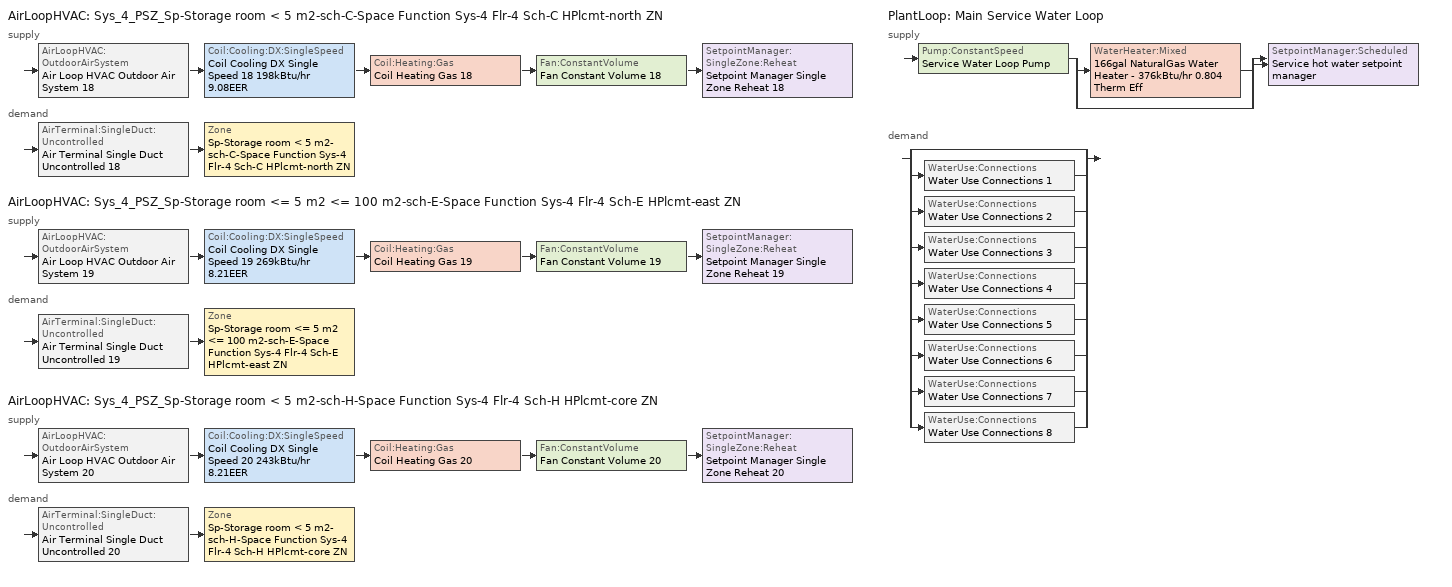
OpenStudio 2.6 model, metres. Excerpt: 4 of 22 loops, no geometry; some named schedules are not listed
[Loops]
AirLoopHVAC 'Sys_4_PSZ_Sp-Storage room < 5 m2-sch-C-Space Function Sys-4 Flr-4 Sch-C HPlcmt-north ZN'
 supply: AirLoopHVAC:OutdoorAirSystem 'Air Loop HVAC Outdoor Air System 18' > Coil:Cooling:DX:SingleSpeed 'Coil Cooling DX Single Speed 18 198kBtu/hr 9.08EER' > Coil:Heating:Gas 'Coil Heating Gas 18' > Fan:ConstantVolume 'Fan Constant Volume 18' > SetpointManager:SingleZone:Reheat 'Setpoint Manager Single Zone Reheat 18'
 demand: AirTerminal:SingleDuct:Uncontrolled 'Air Terminal Single Duct Uncontrolled 18' > Zone 'Sp-Storage room < 5 m2-sch-C-Space Function Sys-4 Flr-4 Sch-C HPlcmt-north ZN'
AirLoopHVAC 'Sys_4_PSZ_Sp-Storage room <= 5 m2 <= 100 m2-sch-E-Space Function Sys-4 Flr-4 Sch-E HPlcmt-east ZN'
 supply: AirLoopHVAC:OutdoorAirSystem 'Air Loop HVAC Outdoor Air System 19' > Coil:Cooling:DX:SingleSpeed 'Coil Cooling DX Single Speed 19 269kBtu/hr 8.21EER' > Coil:Heating:Gas 'Coil Heating Gas 19' > Fan:ConstantVolume 'Fan Constant Volume 19' > SetpointManager:SingleZone:Reheat 'Setpoint Manager Single Zone Reheat 19'
 demand: AirTerminal:SingleDuct:Uncontrolled 'Air Terminal Single Duct Uncontrolled 19' > Zone 'Sp-Storage room <= 5 m2 <= 100 m2-sch-E-Space Function Sys-4 Flr-4 Sch-E HPlcmt-east ZN'
AirLoopHVAC 'Sys_4_PSZ_Sp-Storage room < 5 m2-sch-H-Space Function Sys-4 Flr-4 Sch-H HPlcmt-core ZN'
 supply: AirLoopHVAC:OutdoorAirSystem 'Air Loop HVAC Outdoor Air System 20' > Coil:Cooling:DX:SingleSpeed 'Coil Cooling DX Single Speed 20 243kBtu/hr 8.21EER' > Coil:Heating:Gas 'Coil Heating Gas 20' > Fan:ConstantVolume 'Fan Constant Volume 20' > SetpointManager:SingleZone:Reheat 'Setpoint Manager Single Zone Reheat 20'
 demand: AirTerminal:SingleDuct:Uncontrolled 'Air Terminal Single Duct Uncontrolled 20' > Zone 'Sp-Storage room < 5 m2-sch-H-Space Function Sys-4 Flr-4 Sch-H HPlcmt-core ZN'
PlantLoop 'Main Service Water Loop'
 supply: Pump:ConstantSpeed 'Service Water Loop Pump' > split
  | WaterHeater:Mixed '166gal NaturalGas Water Heater - 376kBtu/hr 0.804 Therm Eff'
  | bypass
  join > SetpointManager:Scheduled 'Service hot water setpoint manager'
 demand: split
  | bypass
  | WaterUse:Connections 'Water Use Connections 1'
  | WaterUse:Connections 'Water Use Connections 2'
  | WaterUse:Connections 'Water Use Connections 3'
  | WaterUse:Connections 'Water Use Connections 4'
  | WaterUse:Connections 'Water Use Connections 5'
  | WaterUse:Connections 'Water Use Connections 6'
  | WaterUse:Connections 'Water Use Connections 7'
  | WaterUse:Connections 'Water Use Connections 8'
[Sizing:Zone] Zone Cooling Design Supply Air Temperature Input Method=SupplyAirTemperature; Zone Cooling Design Supply Air Temperature {C}=13; Zone Cooling Design Supply Air Temperature Difference {deltaC}=11.11; Zone Heating Design Supply Air Temperature Input Method=SupplyAirTemperature; Zone Heating Design Supply Air Temperature {C}=43; Zone Heating Design Supply Air Temperature Difference {deltaC}=11.11; Zone Cooling Design Supply Air Humidity Ratio {kg-H2O/kg-air}=0.0085; Zone Heating Design Supply Air Humidity Ratio {kg-H2O/kg-air}=0.008; Zone Heating Sizing Factor=1.3; Zone Cooling Sizing Factor=1.1; Cooling Design Air Flow Method=DesignDay; Heating Design Air Flow Method=DesignDay; Account for Dedicated Outdoor Air System=No; Dedicated Outdoor Air System Control Strategy=NeutralSupplyAir; Dedicated Outdoor Air Low Setpoint Temperature for Design {C}=autosize; Dedicated Outdoor Air High Setpoint Temperature for Design {C}=autosize
Sp-Storage room < 5 m2-sch-C-Space Function Sys-4 Flr-4 Sch-C HPlcmt-north ZN; Sp-Storage room <= 5 m2 <= 100 m2-sch-E-Space Function Sys-4 Flr-4 Sch-E HPlcmt-east ZN; Sp-Storage room < 5 m2-sch-H-Space Function Sys-4 Flr-4 Sch-H HPlcmt-core ZN
[Zone equipment]
Sp-Storage room < 5 m2-sch-C-Space Function Sys-4 Flr-4 Sch-C HPlcmt-north ZN: Air Terminal Single Duct Uncontrolled 18, Zone HVAC Baseboard Convective Water 18
Sp-Storage room <= 5 m2 <= 100 m2-sch-E-Space Function Sys-4 Flr-4 Sch-E HPlcmt-east ZN: Air Terminal Single Duct Uncontrolled 19, Zone HVAC Baseboard Convective Water 19
Sp-Storage room < 5 m2-sch-H-Space Function Sys-4 Flr-4 Sch-H HPlcmt-core ZN: Air Terminal Single Duct Uncontrolled 20, Zone HVAC Baseboard Convective Water 20
[PlantLoop]
Main Service Water Loop: Glycol Concentration=0; Maximum Loop Temperature {C}=60; Minimum Loop Temperature {C}=10; Plant Loop Volume {m3}=Autocalculate; Load Distribution Scheme=Optimal
[Sizing:Plant]
Main Service Water Loop: Loop Type=Heating; Design Loop Exit Temperature {C}=60; Loop Design Temperature Difference {deltaC}=5; Sizing Option=NonCoincident; Zone Timesteps in Averaging Window=1; Coincident Sizing Factor Mode=None
[AirLoopHVAC] Design Supply Air Flow Rate {m3/s}=AutoSize
Name | Availability Schedule
Sys_4_PSZ_Sp-Storage room < 5 m2-sch-C-Space Function Sys-4 Flr-4 Sch-C HPlcmt-north ZN | Sys_4_PSZ_Sp-Storage room < 5 m2-sch-C-Space Function Sys-4 Flr-4 Sch-C HPlcmt-north ZN Occ Sch
Sys_4_PSZ_Sp-Storage room <= 5 m2 <= 100 m2-sch-E-Space Function Sys-4 Flr-4 Sch-E HPlcmt-east ZN | Sys_4_PSZ_Sp-Storage room <= 5 m2 <= 100 m2-sch-E-Space Function Sys-4 Flr-4 Sch-E HPlcmt-east ZN Occ Sch
Sys_4_PSZ_Sp-Storage room < 5 m2-sch-H-Space Function Sys-4 Flr-4 Sch-H HPlcmt-core ZN | Sys_4_PSZ_Sp-Storage room < 5 m2-sch-H-Space Function Sys-4 Flr-4 Sch-H HPlcmt-core ZN Occ Sch
[Sizing:System] Type of Load to Size On=Sensible; Design Outdoor Air Flow Rate {m3/s}=Autosize; Minimum System Air Flow Ratio=1; Preheat Design Temperature {C}=7; Preheat Design Humidity Ratio {kg-H2O/kg-Air}=0.008; Precool Design Temperature {C}=13; Precool Design Humidity Ratio {kg-H2O/kg-Air}=0.008; Central Cooling Design Supply Air Temperature {C}=13; Central Heating Design Supply Air Temperature {C}=43; Sizing Option=NonCoincident; 100% Outdoor Air in Cooling=No; 100% Outdoor Air in Heating=No; Central Cooling Design Supply Air Humidity Ratio {kg-H2O/kg-Air}=0.0085; Central Heating Design Supply Air Humidity Ratio {kg-H2O/kg-Air}=0.008; Cooling Design Air Flow Method=DesignDay; Cooling Design Air Flow Rate {m3/s}=0; Heating Design Air Flow Method=DesignDay; Heating Design Air Flow Rate {m3/s}=0; System Outdoor Air Method=ZoneSum; Zone Maximum Outdoor Air Fraction=1; Cooling Supply Air Flow Rate Per Floor Area {m3/s-m2}=0.00996765; Cooling Fraction of Autosized Cooling Supply Air Flow Rate=1; Cooling Supply Air Flow Rate Per Unit Cooling Capacity {m3/s-W}=3.94755e-05; Heating Supply Air Flow Rate Per Floor Area {m3/s-m2}=0.00996765; Heating Fraction of Autosized Heating Supply Air Flow Rate=1; Heating Fraction of Autosized Cooling Supply Air Flow Rate=1; Heating Supply Air Flow Rate Per Unit Heating Capacity {m3/s-W}=3.15882e-05; Cooling Design Capacity Method=CoolingDesignCapacity; Cooling Design Capacity {W}=autosize; Cooling Design Capacity Per Floor Area {W/m2}=234.7; Fraction of Autosized Cooling Design Capacity=1; Heating Design Capacity Method=HeatingDesignCapacity; Heating Design Capacity {W}=autosize; Heating Design Capacity Per Floor Area {W/m2}=157; Fraction of Autosized Heating Design Capacity=1; Central Cooling Capacity Control Method=OnOff
Sys_4_PSZ_Sp-Storage room < 5 m2-sch-C-Space Function Sys-4 Flr-4 Sch-C HPlcmt-north ZN; Sys_4_PSZ_Sp-Storage room <= 5 m2 <= 100 m2-sch-E-Space Function Sys-4 Flr-4 Sch-E HPlcmt-east ZN; Sys_4_PSZ_Sp-Storage room < 5 m2-sch-H-Space Function Sys-4 Flr-4 Sch-H HPlcmt-core ZN
[Fan:ConstantVolume] Availability Schedule=Always On Discrete; Fan Efficiency=0.39975; Pressure Rise {Pa}=640; Maximum Flow Rate {m3/s}=AutoSize; Motor Efficiency=0.615
Fan Constant Volume 18; Fan Constant Volume 19; Fan Constant Volume 20
[Coil:Heating:Gas] Availability Schedule=Always On Discrete; Gas Burner Efficiency=0.81; Nominal Capacity {W}=AutoSize; Parasitic Electric Load {W}=0; Part Load Fraction Correlation Curve=FURNACE-EFFPLR-NECB2011; Parasitic Gas Load {W}=0
Coil Heating Gas 18; Coil Heating Gas 19; Coil Heating Gas 20
[Coil:Cooling:DX:SingleSpeed] Availability Schedule=Always On Discrete; Rated Total Cooling Capacity {W}=autosize; Rated Sensible Heat Ratio=autosize; Rated Air Flow Rate {m3/s}=autosize; Rated Evaporator Fan Power Per Volume Flow Rate {W/(m3/s)}=773.3; Total Cooling Capacity Function of Temperature Curve=DXCOOL-NECB2011-REF-CAPFT; Total Cooling Capacity Function of Flow Fraction Curve=DXCOOL-NECB2011-REF-CAPFFLOW; Energy Input Ratio Function of Temperature Curve=DXCOOL-NECB2011-REF-COOLEIRFT; Energy Input Ratio Function of Flow Fraction Curve=DXCOOL-NECB2011-REF-COOLEIRFFLOW; Part Load Fraction Correlation Curve=DXCOOL-NECB2011-REF-COOLPLFFPLR; Condenser Type=AirCooled; Evaporative Condenser Effectiveness=0; Evaporative Condenser Air Flow Rate {m3/s}=Autosize; Evaporative Condenser Pump Rated Power Consumption {W}=Autosize; Crankcase Heater Capacity {W}=0; Maximum Outdoor Dry-Bulb Temperature for Crankcase Heater Operation {C}=0; Basin Heater Capacity {W/K}=0; Basin Heater Setpoint Temperature {C}=10
Name | Rated COP {W/W}
Coil Cooling DX Single Speed 18 198kBtu/hr 9.08EER | 3.21019
Coil Cooling DX Single Speed 19 269kBtu/hr 8.21EER | 2.94839
Coil Cooling DX Single Speed 20 243kBtu/hr 8.21EER | 2.93168
[Controller:OutdoorAir] Minimum Outdoor Air Flow Rate {m3/s}=autosize; Maximum Outdoor Air Flow Rate {m3/s}=Autosize; Economizer Control Type=DifferentialEnthalpy; Economizer Control Action Type=ModulateFlow; Lockout Type=NoLockout; Minimum Limit Type=FixedMinimum; High Humidity Control=No; Heat Recovery Bypass Control Type=BypassWhenOAFlowGreaterThanMinimum
Name | Minimum Outdoor Air Schedule | Controller Mechanical Ventilation
Controller Outdoor Air 18 | Sys_4_PSZ_Sp-Storage room < 5 m2-sch-C-Space Function Sys-4 Flr-4 Sch-C HPlcmt-north ZN Occ Sch | Controller Mechanical Ventilation 18
Controller Outdoor Air 19 | Sys_4_PSZ_Sp-Storage room <= 5 m2 <= 100 m2-sch-E-Space Function Sys-4 Flr-4 Sch-E HPlcmt-east ZN Occ Sch | Controller Mechanical Ventilation 19
Controller Outdoor Air 20 | Sys_4_PSZ_Sp-Storage room < 5 m2-sch-H-Space Function Sys-4 Flr-4 Sch-H HPlcmt-core ZN Occ Sch | Controller Mechanical Ventilation 20
[Controller:MechanicalVentilation] Availability Schedule=Always On Discrete; System Outdoor Air Method=ZoneSum
Controller Mechanical Ventilation 18; Controller Mechanical Ventilation 19; Controller Mechanical Ventilation 20
[AirLoopHVAC:OutdoorAirSystem]
Name | Controller
Air Loop HVAC Outdoor Air System 18 | Controller Outdoor Air 18
Air Loop HVAC Outdoor Air System 19 | Controller Outdoor Air 19
Air Loop HVAC Outdoor Air System 20 | Controller Outdoor Air 20
[SetpointManager:SingleZone:Reheat] Minimum Supply Air Temperature {C}=13; Maximum Supply Air Temperature {C}=43
Name | Control Zone
Setpoint Manager Single Zone Reheat 18 | Sp-Storage room < 5 m2-sch-C-Space Function Sys-4 Flr-4 Sch-C HPlcmt-north ZN
Setpoint Manager Single Zone Reheat 19 | Sp-Storage room <= 5 m2 <= 100 m2-sch-E-Space Function Sys-4 Flr-4 Sch-E HPlcmt-east ZN
Setpoint Manager Single Zone Reheat 20 | Sp-Storage room < 5 m2-sch-H-Space Function Sys-4 Flr-4 Sch-H HPlcmt-core ZN
[AirTerminal:SingleDuct:Uncontrolled] Availability Schedule=Always On Discrete; Maximum Air Flow Rate {m3/s}=AutoSize
Air Terminal Single Duct Uncontrolled 18; Air Terminal Single Duct Uncontrolled 19; Air Terminal Single Duct Uncontrolled 20
[SetpointManager:Scheduled]
Service hot water setpoint manager: Control Variable=Temperature; Schedule=Service Water Loop Temp - 140F
[Pump:ConstantSpeed]
Service Water Loop Pump: Rated Flow Rate {m3/s}=autosize; Rated Pump Head {Pa}=155205; Rated Power Consumption {W}=autosize; Motor Efficiency=0.7; Fraction of Motor Inefficiencies to Fluid Stream=0; Pump Control Type=Intermittent; Design Power Sizing Method=PowerPerFlowPerPressure; Design Electric Power per Unit Flow Rate {W/(m3/s)}=348701.1; Design Shaft Power per Unit Flow Rate per Unit Head {W-s/m3-Pa}=1.28205
[WaterHeater:Mixed]
166gal NaturalGas Water Heater - 376kBtu/hr 0.804 Therm Eff: Tank Volume {m3}=0.629182; Setpoint Temperature Schedule=Service Water Loop Temp - 140F; Deadband Temperature Difference {deltaC}=2; Maximum Temperature Limit {C}=82.2222; Heater Control Type=Cycle; Heater Maximum Capacity {W}=110318; Heater Fuel Type=NaturalGas; Heater Thermal Efficiency=0.804014; Part Load Factor Curve=SWH-EFFFPLR-NECB2011; Off Cycle Parasitic Fuel Consumption Rate {W}=20; Off Cycle Parasitic Fuel Type=NaturalGas; Off Cycle Parasitic Heat Fraction to Tank=0.8; On Cycle Parasitic Fuel Type=NaturalGas; On Cycle Parasitic Heat Fraction to Tank=0; Ambient Temperature Indicator=Schedule; Ambient Temperature Schedule=Water Heater Ambient Temp Schedule - 70F; Off Cycle Loss Coefficient to Ambient Temperature {W/K}=11.3867; On Cycle Loss Coefficient to Ambient Temperature {W/K}=11.3867; Use Side Effectiveness=1; Source Side Effectiveness=1; Use Side Design Flow Rate {m3/s}=autosize; Source Side Design Flow Rate {m3/s}=autosize; Indirect Water Heating Recovery Time {hr}=1.5; Source Side Flow Control Mode=IndirectHeatPrimarySetpoint
[WaterUse:Connections]
Name | Water Use Equipment Name 1
Water Use Connections 1 | Storage room <= 5 m2 <= 100 m2-sch-a-space function Service Water Use 0.47gal/min
Water Use Connections 2 | Storage room <= 5 m2 <= 100 m2-sch-b-space function Service Water Use 0.47gal/min
Water Use Connections 3 | Storage room <= 5 m2 <= 100 m2-sch-c-space function Service Water Use 0.47gal/min
Water Use Connections 4 | Storage room <= 5 m2 <= 100 m2-sch-d-space function Service Water Use 0.63gal/min
Water Use Connections 5 | Storage room <= 5 m2 <= 100 m2-sch-e-space function Service Water Use 0.47gal/min
Water Use Connections 6 | Storage room <= 5 m2 <= 100 m2-sch-f-space function Service Water Use 0.47gal/min
Water Use Connections 7 | Storage room <= 5 m2 <= 100 m2-sch-g-space function Service Water Use 0.47gal/min
Water Use Connections 8 | Storage room <= 5 m2 <= 100 m2-sch-h-space function Service Water Use 0.47gal/min
[WaterUse:Equipment:Definition]
Name | Peak Flow Rate {m3/s} | Target Temperature Schedule | Sensible Fraction Schedule | Latent Fraction Schedule
Storage room <= 5 m2 <= 100 m2-sch-a-space function Service Water Use Def 0.47gal/min | 2.98757e-05 | Schedule Ruleset 5 | Schedule Ruleset 3 | Schedule Ruleset 4
Storage room <= 5 m2 <= 100 m2-sch-b-space function Service Water Use Def 0.47gal/min | 2.98757e-05 | Schedule Ruleset 8 | Schedule Ruleset 6 | Schedule Ruleset 7
Storage room <= 5 m2 <= 100 m2-sch-c-space function Service Water Use Def 0.47gal/min | 2.98757e-05 | Schedule Ruleset 11 | Schedule Ruleset 9 | Schedule Ruleset 10
Storage room <= 5 m2 <= 100 m2-sch-d-space function Service Water Use Def 0.63gal/min | 3.98343e-05 | Schedule Ruleset 14 | Schedule Ruleset 12 | Schedule Ruleset 13
Storage room <= 5 m2 <= 100 m2-sch-e-space function Service Water Use Def 0.47gal/min | 2.98757e-05 | Schedule Ruleset 17 | Schedule Ruleset 15 | Schedule Ruleset 16
Storage room <= 5 m2 <= 100 m2-sch-f-space function Service Water Use Def 0.47gal/min | 2.98757e-05 | Schedule Ruleset 20 | Schedule Ruleset 18 | Schedule Ruleset 19
Storage room <= 5 m2 <= 100 m2-sch-g-space function Service Water Use Def 0.47gal/min | 2.98757e-05 | Schedule Ruleset 23 | Schedule Ruleset 21 | Schedule Ruleset 22
Storage room <= 5 m2 <= 100 m2-sch-h-space function Service Water Use Def 0.47gal/min | 2.98757e-05 | Schedule Ruleset 26 | Schedule Ruleset 24 | Schedule Ruleset 25
[WaterUse:Equipment]
Name | Water Use Equipment Definition | Space | Flow Rate Fraction Schedule
Storage room <= 5 m2 <= 100 m2-sch-a-space function Service Water Use 0.47gal/min | Storage room <= 5 m2 <= 100 m2-sch-a-space function Service Water Use Def 0.47gal/min | Storage room <= 5 m2 <= 100 m2-sch-A-Space Function | NECB-A-Service Water Heating
Storage room <= 5 m2 <= 100 m2-sch-b-space function Service Water Use 0.47gal/min | Storage room <= 5 m2 <= 100 m2-sch-b-space function Service Water Use Def 0.47gal/min | Storage room <= 5 m2 <= 100 m2-sch-B-Space Function | NECB-B-Service Water Heating
Storage room <= 5 m2 <= 100 m2-sch-c-space function Service Water Use 0.47gal/min | Storage room <= 5 m2 <= 100 m2-sch-c-space function Service Water Use Def 0.47gal/min | Storage room <= 5 m2 <= 100 m2-sch-C-Space Function | NECB-C-Service Water Heating
Storage room <= 5 m2 <= 100 m2-sch-d-space function Service Water Use 0.63gal/min | Storage room <= 5 m2 <= 100 m2-sch-d-space function Service Water Use Def 0.63gal/min | Storage room <= 5 m2 <= 100 m2-sch-D-Space Function | NECB-D-Service Water Heating
Storage room <= 5 m2 <= 100 m2-sch-e-space function Service Water Use 0.47gal/min | Storage room <= 5 m2 <= 100 m2-sch-e-space function Service Water Use Def 0.47gal/min | Storage room <= 5 m2 <= 100 m2-sch-E-Space Function | NECB-E-Service Water Heating
Storage room <= 5 m2 <= 100 m2-sch-f-space function Service Water Use 0.47gal/min | Storage room <= 5 m2 <= 100 m2-sch-f-space function Service Water Use Def 0.47gal/min | Storage room <= 5 m2 <= 100 m2-sch-F-Space Function | NECB-F-Service Water Heating
Storage room <= 5 m2 <= 100 m2-sch-g-space function Service Water Use 0.47gal/min | Storage room <= 5 m2 <= 100 m2-sch-g-space function Service Water Use Def 0.47gal/min | Storage room <= 5 m2 <= 100 m2-sch-G-Space Function | NECB-G-Service Water Heating
Storage room <= 5 m2 <= 100 m2-sch-h-space function Service Water Use 0.47gal/min | Storage room <= 5 m2 <= 100 m2-sch-h-space function Service Water Use Def 0.47gal/min | Storage room <= 5 m2 <= 100 m2-sch-H-Space Function | NECB-H-Service Water Heating
[Schedule:Ruleset]
Service Water Loop Temp - 140F: Default Day Schedule=Service Water Loop Temp - 140F Default
Water Heater Ambient Temp Schedule - 70F: Default Day Schedule=Water Heater Ambient Temp Schedule - 70F Default
Schedule Ruleset 3: Default Day Schedule=Schedule Day 5
Schedule Ruleset 4: Default Day Schedule=Schedule Day 6
Schedule Ruleset 5: Default Day Schedule=Schedule Day 7
NECB-A-Service Water Heating: Default Day Schedule=NECB-A-Service Water Heating Default
Schedule Ruleset 6: Default Day Schedule=Schedule Day 8
Schedule Ruleset 7: Default Day Schedule=Schedule Day 9
Schedule Ruleset 8: Default Day Schedule=Schedule Day 10
NECB-B-Service Water Heating: Default Day Schedule=NECB-B-Service Water Heating Default
Schedule Ruleset 9: Default Day Schedule=Schedule Day 11
Schedule Ruleset 10: Default Day Schedule=Schedule Day 12
Schedule Ruleset 11: Default Day Schedule=Schedule Day 13
NECB-C-Service Water Heating: Default Day Schedule=NECB-C-Service Water Heating Default
Schedule Ruleset 12: Default Day Schedule=Schedule Day 14
Schedule Ruleset 13: Default Day Schedule=Schedule Day 15
Schedule Ruleset 14: Default Day Schedule=Schedule Day 16
NECB-D-Service Water Heating: Default Day Schedule=NECB-D-Service Water Heating Default
Schedule Ruleset 15: Default Day Schedule=Schedule Day 17
Schedule Ruleset 16: Default Day Schedule=Schedule Day 18
Schedule Ruleset 17: Default Day Schedule=Schedule Day 19
NECB-E-Service Water Heating: Default Day Schedule=NECB-E-Service Water Heating Default
Schedule Ruleset 18: Default Day Schedule=Schedule Day 20
Schedule Ruleset 19: Default Day Schedule=Schedule Day 21
Schedule Ruleset 20: Default Day Schedule=Schedule Day 22
NECB-F-Service Water Heating: Default Day Schedule=NECB-F-Service Water Heating Default
Schedule Ruleset 21: Default Day Schedule=Schedule Day 23
Schedule Ruleset 22: Default Day Schedule=Schedule Day 24
Schedule Ruleset 23: Default Day Schedule=Schedule Day 25
NECB-G-Service Water Heating: Default Day Schedule=NECB-G-Service Water Heating Default
Schedule Ruleset 24: Default Day Schedule=Schedule Day 26
Schedule Ruleset 25: Default Day Schedule=Schedule Day 27
Schedule Ruleset 26: Default Day Schedule=Schedule Day 28
NECB-H-Service Water Heating: Default Day Schedule=NECB-H-Service Water Heating Default
Sys_4_PSZ_Sp-Storage room < 5 m2-sch-C-Space Function Sys-4 Flr-4 Sch-C HPlcmt-north ZN Occ Sch: Default Day Schedule=Sys_4_PSZ_Sp-Storage room < 5 m2-sch-C-Space Function Sys-4 Flr-4 Sch-C HPlcmt-north ZN Occ Sch Default; Summer Design Day Schedule=Sys_4_PSZ_Sp-Storage room < 5 m2-sch-C-Space Function Sys-4 Flr-4 Sch-C HPlcmt-north ZN Occ Sch Summer Design Day; Winter Design Day Schedule=Sys_4_PSZ_Sp-Storage room < 5 m2-sch-C-Space Function Sys-4 Flr-4 Sch-C HPlcmt-north ZN Occ Sch Winter Design Day
Sys_4_PSZ_Sp-Storage room < 5 m2-sch-H-Space Function Sys-4 Flr-4 Sch-H HPlcmt-core ZN Occ Sch: Default Day Schedule=Sys_4_PSZ_Sp-Storage room < 5 m2-sch-H-Space Function Sys-4 Flr-4 Sch-H HPlcmt-core ZN Occ Sch Default; Summer Design Day Schedule=Sys_4_PSZ_Sp-Storage room < 5 m2-sch-H-Space Function Sys-4 Flr-4 Sch-H HPlcmt-core ZN Occ Sch Summer Design Day; Winter Design Day Schedule=Sys_4_PSZ_Sp-Storage room < 5 m2-sch-H-Space Function Sys-4 Flr-4 Sch-H HPlcmt-core ZN Occ Sch Winter Design Day
Sys_4_PSZ_Sp-Storage room <= 5 m2 <= 100 m2-sch-E-Space Function Sys-4 Flr-4 Sch-E HPlcmt-east ZN Occ Sch: Default Day Schedule=Sys_4_PSZ_Sp-Storage room <= 5 m2 <= 100 m2-sch-E-Space Function Sys-4 Flr-4 Sch-E HPlcmt-east ZN Occ Sch Default; Summer Design Day Schedule=Sys_4_PSZ_Sp-Storage room <= 5 m2 <= 100 m2-sch-E-Space Function Sys-4 Flr-4 Sch-E HPlcmt-east ZN Occ Sch Summer Design Day; Winter Design Day Schedule=Sys_4_PSZ_Sp-Storage room <= 5 m2 <= 100 m2-sch-E-Space Function Sys-4 Flr-4 Sch-E HPlcmt-east ZN Occ Sch Winter Design Day
[Schedule:Day]
Service Water Loop Temp - 140F Default; Schedule Day 7; Schedule Day 10; Schedule Day 13; Schedule Day 16; Schedule Day 19; Schedule Day 22; Schedule Day 25; Schedule Day 28: 24, 0, 60
Water Heater Ambient Temp Schedule - 70F Default: 24, 0, 21.1111
Schedule Day 5; Schedule Day 8; Schedule Day 11; Schedule Day 14; Schedule Day 17; Schedule Day 20; Schedule Day 23; Schedule Day 26: 24, 0, 0.2
Schedule Day 6; NECB-A-Service Water Heating Sat Day; NECB-A-Service Water Heating Sun|Hol Day; Schedule Day 9; Schedule Day 12; Schedule Day 15; NECB-D-Service Water Heating Sat Day; NECB-D-Service Water Heating Sun|Hol Day; Schedule Day 18; NECB-E-Service Water Heating Sun|Hol Day; Schedule Day 21; Schedule Day 24; Schedule Day 27: 24, 0, 0.05
NECB-A-Service Water Heating Default; NECB-A-Service Water Heating Default|Wkdy Day: 7, 0, 0.05, 8, 0, 0.1, 10, 0, 0.5, 16, 0, 0.9, 17, 0, 0.7, 18, 0, 0.5, 19, 0, 0.3, 22, 0, 0.2, 24, 0, 0.05
NECB-B-Service Water Heating Default; NECB-B-Service Water Heating Default|Wkdy Day: 1, 0, 0.6, 2, 0, 0.5, 9, 0, 0.05, 11, 0, 0.7, 12, 0, 0.4, 13, 0, 0.5, 15, 0, 0.6, 16, 0, 0.4, 18, 0, 0.3, 19, 0, 0.4, 20, 0, 0.5, 22, 0, 0.8, 24, 0, 0.9
NECB-B-Service Water Heating Sat Day: 1, 0, 0.7, 2, 0, 0.6, 9, 0, 0.05, 11, 0, 0.7, 12, 0, 0.4, 13, 0, 0.5, 15, 0, 0.6, 16, 0, 0.4, 18, 0, 0.3, 19, 0, 0.4, 20, 0, 0.5, 22, 0, 0.8, 24, 0, 0.9
NECB-B-Service Water Heating Sun|Hol Day: 1, 0, 0.5, 2, 0, 0.6, 9, 0, 0.05, 11, 0, 0.7, 12, 0, 0.4, 13, 0, 0.5, 15, 0, 0.6, 16, 0, 0.4, 18, 0, 0.3, 19, 0, 0.4, 20, 0, 0.5, 22, 0, 0.8, 24, 0, 0.5
NECB-C-Service Water Heating Default; NECB-C-Service Water Heating Default|Wkdy Day: 8, 0, 0.05, 9, 0, 0.1, 10, 0, 0.2, 11, 0, 0.3, 12, 0, 0.4, 16, 0, 0.8, 17, 0, 0.6, 18, 0, 0.4, 19, 0, 0.3, 21, 0, 0.2, 24, 0, 0.05
NECB-C-Service Water Heating Sat Day: 8, 0, 0.05, 9, 0, 0.1, 10, 0, 0.2, 11, 0, 0.3, 12, 0, 0.5, 16, 0, 0.9, 17, 0, 0.7, 18, 0, 0.5, 19, 0, 0.3, 21, 0, 0.2, 24, 0, 0.05
NECB-C-Service Water Heating Sun|Hol Day: 8, 0, 0.05, 9, 0, 0.1, 10, 0, 0.2, 11, 0, 0.3, 12, 0, 0.5, 17, 0, 0.9, 18, 0, 0.5, 19, 0, 0.3, 24, 0, 0.05
NECB-D-Service Water Heating Default; NECB-D-Service Water Heating Default|Wkdy Day: 8, 0, 0.05, 10, 0, 0.5, 16, 0, 0.9, 17, 0, 0.7, 18, 0, 0.3, 21, 0, 0.5, 22, 0, 0.3, 24, 0, 0.05
NECB-E-Service Water Heating Default; NECB-E-Service Water Heating Default|Wkdy Day: 8, 0, 0.05, 9, 0, 0.1, 10, 0, 0.4, 12, 0, 0.5, 13, 0, 0.7, 14, 0, 0.9, 15, 0, 0.8, 16, 0, 0.7, 17, 0, 0.8, 18, 0, 0.3, 24, 0, 0.05
NECB-E-Service Water Heating Sat Day: 10, 0, 0.05, 12, 0, 0.2, 13, 0, 0.4, 16, 0, 0.2, 24, 0, 0.05
NECB-F-Service Water Heating Default; NECB-F-Service Water Heating Default|Wkdy Day; NECB-F-Service Water Heating Sat Day; NECB-F-Service Water Heating Sun|Hol Day: 1, 0, 0.35, 2, 0, 0.21, 3, 0, 0.14, 5, 0, 0.07, 6, 0, 0.14, 7, 0, 0.28, 8, 0, 0.42, 9, 0, 0.63, 10, 0, 0.49, 12, 0, 0.35, 13, 0, 0.28, 14, 0, 0.35, 15, 0, 0.28, 19, 0, 0.21, 20, 0, 0.35, 24, 0, 0.49
NECB-G-Service Water Heating Default; NECB-G-Service Water Heating Default|Wkdy Day: 1, 0, 0.1, 6, 0, 0.05, 7, 0, 0.2, 8, 0, 0.8, 9, 0, 0.7, 10, 0, 0.5, 11, 0, 0.4, 14, 0, 0.2, 15, 0, 0.3, 17, 0, 0.5, 19, 0, 0.7, 21, 0, 0.4, 23, 0, 0.2, 24, 0, 0.1
NECB-G-Service Water Heating Sat Day: 1, 0, 0.1, 7, 0, 0.05, 8, 0, 0.2, 11, 0, 0.5, 15, 0, 0.3, 16, 0, 0.7, 17, 0, 0.9, 19, 0, 0.7, 20, 0, 0.6, 21, 0, 0.5, 22, 0, 0.4, 23, 0, 0.3, 24, 0, 0.2
NECB-G-Service Water Heating Sun|Hol Day: 1, 0, 0.1, 8, 0, 0.05, 9, 0, 0.2, 11, 0, 0.3, 13, 0, 0.2, 14, 0, 0.3, 15, 0, 0.4, 16, 0, 0.5, 17, 0, 0.6, 18, 0, 0.7, 19, 0, 0.4, 20, 0, 0.3, 24, 0, 0.2
NECB-H-Service Water Heating Default; NECB-H-Service Water Heating Default|Wkdy Day; NECB-H-Service Water Heating Sat Day; NECB-H-Service Water Heating Sun|Hol Day: 24, 0, 0.9
Sys_4_PSZ_Sp-Storage room < 5 m2-sch-C-Space Function Sys-4 Flr-4 Sch-C HPlcmt-north ZN Occ Sch Default; Sys_4_PSZ_Sp-Storage room < 5 m2-sch-C-Space Function Sys-4 Flr-4 Sch-C HPlcmt-north ZN Occ Sch Winter Design Day; Sys_4_PSZ_Sp-Storage room < 5 m2-sch-C-Space Function Sys-4 Flr-4 Sch-C HPlcmt-north ZN Occ Sch Summer Design Day; Sys_4_PSZ_Sp-Storage room < 5 m2-sch-H-Space Function Sys-4 Flr-4 Sch-H HPlcmt-core ZN Occ Sch Default; Sys_4_PSZ_Sp-Storage room < 5 m2-sch-H-Space Function Sys-4 Flr-4 Sch-H HPlcmt-core ZN Occ Sch Winter Design Day; Sys_4_PSZ_Sp-Storage room < 5 m2-sch-H-Space Function Sys-4 Flr-4 Sch-H HPlcmt-core ZN Occ Sch Summer Design Day; Sys_4_PSZ_Sp-Storage room < 5 m2-sch-H-Space Function Sys-4 Flr-4 Sch-H HPlcmt-core ZN Occ Sch Monday; Sys_4_PSZ_Sp-Storage room < 5 m2-sch-H-Space Function Sys-4 Flr-4 Sch-H HPlcmt-core ZN Occ Sch Tuesday; Sys_4_PSZ_Sp-Storage room < 5 m2-sch-H-Space Function Sys-4 Flr-4 Sch-H HPlcmt-core ZN Occ Sch Wednesday; Sys_4_PSZ_Sp-Storage room < 5 m2-sch-H-Space Function Sys-4 Flr-4 Sch-H HPlcmt-core ZN Occ Sch Thursday; Sys_4_PSZ_Sp-Storage room < 5 m2-sch-H-Space Function Sys-4 Flr-4 Sch-H HPlcmt-core ZN Occ Sch Friday; Sys_4_PSZ_Sp-Storage room < 5 m2-sch-H-Space Function Sys-4 Flr-4 Sch-H HPlcmt-core ZN Occ Sch Saturday; Sys_4_PSZ_Sp-Storage room < 5 m2-sch-H-Space Function Sys-4 Flr-4 Sch-H HPlcmt-core ZN Occ Sch Sunday; Sys_4_PSZ_Sp-Storage room <= 5 m2 <= 100 m2-sch-E-Space Function Sys-4 Flr-4 Sch-E HPlcmt-east ZN Occ Sch Default; Sys_4_PSZ_Sp-Storage room <= 5 m2 <= 100 m2-sch-E-Space Function Sys-4 Flr-4 Sch-E HPlcmt-east ZN Occ Sch Winter Design Day; Sys_4_PSZ_Sp-Storage room <= 5 m2 <= 100 m2-sch-E-Space Function Sys-4 Flr-4 Sch-E HPlcmt-east ZN Occ Sch Summer Design Day: 24, 0, 1
Sys_4_PSZ_Sp-Storage room < 5 m2-sch-C-Space Function Sys-4 Flr-4 Sch-C HPlcmt-north ZN Occ Sch Monday; Sys_4_PSZ_Sp-Storage room < 5 m2-sch-C-Space Function Sys-4 Flr-4 Sch-C HPlcmt-north ZN Occ Sch Tuesday; Sys_4_PSZ_Sp-Storage room < 5 m2-sch-C-Space Function Sys-4 Flr-4 Sch-C HPlcmt-north ZN Occ Sch Wednesday; Sys_4_PSZ_Sp-Storage room < 5 m2-sch-C-Space Function Sys-4 Flr-4 Sch-C HPlcmt-north ZN Occ Sch Thursday; Sys_4_PSZ_Sp-Storage room < 5 m2-sch-C-Space Function Sys-4 Flr-4 Sch-C HPlcmt-north ZN Occ Sch Friday; Sys_4_PSZ_Sp-Storage room < 5 m2-sch-C-Space Function Sys-4 Flr-4 Sch-C HPlcmt-north ZN Occ Sch Saturday: 9, 0, 0, 21, 0, 1, 24, 0, 0
Sys_4_PSZ_Sp-Storage room < 5 m2-sch-C-Space Function Sys-4 Flr-4 Sch-C HPlcmt-north ZN Occ Sch Sunday: 9, 0, 0, 19, 0, 1, 24, 0, 0
Sys_4_PSZ_Sp-Storage room <= 5 m2 <= 100 m2-sch-E-Space Function Sys-4 Flr-4 Sch-E HPlcmt-east ZN Occ Sch Monday; Sys_4_PSZ_Sp-Storage room <= 5 m2 <= 100 m2-sch-E-Space Function Sys-4 Flr-4 Sch-E HPlcmt-east ZN Occ Sch Tuesday; Sys_4_PSZ_Sp-Storage room <= 5 m2 <= 100 m2-sch-E-Space Function Sys-4 Flr-4 Sch-E HPlcmt-east ZN Occ Sch Wednesday; Sys_4_PSZ_Sp-Storage room <= 5 m2 <= 100 m2-sch-E-Space Function Sys-4 Flr-4 Sch-E HPlcmt-east ZN Occ Sch Thursday; Sys_4_PSZ_Sp-Storage room <= 5 m2 <= 100 m2-sch-E-Space Function Sys-4 Flr-4 Sch-E HPlcmt-east ZN Occ Sch Friday: 8, 0, 0, 19, 0, 1, 24, 0, 0
Sys_4_PSZ_Sp-Storage room <= 5 m2 <= 100 m2-sch-E-Space Function Sys-4 Flr-4 Sch-E HPlcmt-east ZN Occ Sch Saturday: 9, 0, 0, 13, 0, 1, 24, 0, 0
Sys_4_PSZ_Sp-Storage room <= 5 m2 <= 100 m2-sch-E-Space Function Sys-4 Flr-4 Sch-E HPlcmt-east ZN Occ Sch Sunday: 24, 0, 0
[Schedule:Rule] Date Specification Type=DateRange; Start Month=1; Start Day=1; End Month=12
Name | Schedule Ruleset | Rule Order | Day Schedule | Apply Monday | Apply Tuesday | Apply Wednesday | Apply Thursday | Apply Friday | End Day | Apply Saturday | Apply Sunday
Schedule Rule 194 | NECB-A-Service Water Heating | 2 | NECB-A-Service Water Heating Default|Wkdy Day | Yes | Yes | Yes | Yes | Yes | 31
Schedule Rule 195 | NECB-A-Service Water Heating | 1 | NECB-A-Service Water Heating Sat Day |  |  |  |  |  | 31 | Yes
Schedule Rule 196 | NECB-A-Service Water Heating | 0 | NECB-A-Service Water Heating Sun|Hol Day |  |  |  |  |  | 31 |  | Yes
Schedule Rule 197 | NECB-B-Service Water Heating | 2 | NECB-B-Service Water Heating Default|Wkdy Day | Yes | Yes | Yes | Yes | Yes | 31
Schedule Rule 198 | NECB-B-Service Water Heating | 1 | NECB-B-Service Water Heating Sat Day |  |  |  |  |  | 31 | Yes
Schedule Rule 199 | NECB-B-Service Water Heating | 0 | NECB-B-Service Water Heating Sun|Hol Day |  |  |  |  |  | 31 |  | Yes
Schedule Rule 200 | NECB-C-Service Water Heating | 2 | NECB-C-Service Water Heating Default|Wkdy Day | Yes | Yes | Yes | Yes | Yes | 31
Schedule Rule 201 | NECB-C-Service Water Heating | 1 | NECB-C-Service Water Heating Sat Day |  |  |  |  |  | 31 | Yes
Schedule Rule 202 | NECB-C-Service Water Heating | 0 | NECB-C-Service Water Heating Sun|Hol Day |  |  |  |  |  | 31 |  | Yes
Schedule Rule 203 | NECB-D-Service Water Heating | 2 | NECB-D-Service Water Heating Default|Wkdy Day | Yes | Yes | Yes | Yes | Yes | 31
Schedule Rule 204 | NECB-D-Service Water Heating | 1 | NECB-D-Service Water Heating Sat Day |  |  |  |  |  | 31 | Yes
Schedule Rule 205 | NECB-D-Service Water Heating | 0 | NECB-D-Service Water Heating Sun|Hol Day |  |  |  |  |  | 31 |  | Yes
Schedule Rule 206 | NECB-E-Service Water Heating | 2 | NECB-E-Service Water Heating Default|Wkdy Day | Yes | Yes | Yes | Yes | Yes | 31
Schedule Rule 207 | NECB-E-Service Water Heating | 1 | NECB-E-Service Water Heating Sat Day |  |  |  |  |  | 31 | Yes
Schedule Rule 208 | NECB-E-Service Water Heating | 0 | NECB-E-Service Water Heating Sun|Hol Day |  |  |  |  |  | 31 |  | Yes
Schedule Rule 209 | NECB-F-Service Water Heating | 2 | NECB-F-Service Water Heating Default|Wkdy Day | Yes | Yes | Yes | Yes | Yes | 31
Schedule Rule 210 | NECB-F-Service Water Heating | 1 | NECB-F-Service Water Heating Sat Day |  |  |  |  |  | 31 | Yes
Schedule Rule 211 | NECB-F-Service Water Heating | 0 | NECB-F-Service Water Heating Sun|Hol Day |  |  |  |  |  | 31 |  | Yes
Schedule Rule 212 | NECB-G-Service Water Heating | 2 | NECB-G-Service Water Heating Default|Wkdy Day | Yes | Yes | Yes | Yes | Yes | 31
Schedule Rule 213 | NECB-G-Service Water Heating | 1 | NECB-G-Service Water Heating Sat Day |  |  |  |  |  | 31 | Yes
Schedule Rule 214 | NECB-G-Service Water Heating | 0 | NECB-G-Service Water Heating Sun|Hol Day |  |  |  |  |  | 31 |  | Yes
Schedule Rule 215 | NECB-H-Service Water Heating | 2 | NECB-H-Service Water Heating Default|Wkdy Day | Yes | Yes | Yes | Yes | Yes | 31
Schedule Rule 216 | NECB-H-Service Water Heating | 1 | NECB-H-Service Water Heating Sat Day |  |  |  |  |  | 31 | Yes
Schedule Rule 217 | NECB-H-Service Water Heating | 0 | NECB-H-Service Water Heating Sun|Hol Day |  |  |  |  |  | 31 |  | Yes
Sys_4_PSZ_Sp-Storage room < 5 m2-sch-C-Space Function Sys-4 Flr-4 Sch-C HPlcmt-north ZN Occ Sch Monday Rule | Sys_4_PSZ_Sp-Storage room < 5 m2-sch-C-Space Function Sys-4 Flr-4 Sch-C HPlcmt-north ZN Occ Sch | 6 | Sys_4_PSZ_Sp-Storage room < 5 m2-sch-C-Space Function Sys-4 Flr-4 Sch-C HPlcmt-north ZN Occ Sch Monday | Yes |  |  |  |  | 25
Sys_4_PSZ_Sp-Storage room < 5 m2-sch-C-Space Function Sys-4 Flr-4 Sch-C HPlcmt-north ZN Occ Sch Tuesday Rule | Sys_4_PSZ_Sp-Storage room < 5 m2-sch-C-Space Function Sys-4 Flr-4 Sch-C HPlcmt-north ZN Occ Sch | 5 | Sys_4_PSZ_Sp-Storage room < 5 m2-sch-C-Space Function Sys-4 Flr-4 Sch-C HPlcmt-north ZN Occ Sch Tuesday |  | Yes |  |  |  | 26
Sys_4_PSZ_Sp-Storage room < 5 m2-sch-C-Space Function Sys-4 Flr-4 Sch-C HPlcmt-north ZN Occ Sch Wednesday Rule | Sys_4_PSZ_Sp-Storage room < 5 m2-sch-C-Space Function Sys-4 Flr-4 Sch-C HPlcmt-north ZN Occ Sch | 4 | Sys_4_PSZ_Sp-Storage room < 5 m2-sch-C-Space Function Sys-4 Flr-4 Sch-C HPlcmt-north ZN Occ Sch Wednesday |  |  | Yes |  |  | 27
Sys_4_PSZ_Sp-Storage room < 5 m2-sch-C-Space Function Sys-4 Flr-4 Sch-C HPlcmt-north ZN Occ Sch Thursday Rule | Sys_4_PSZ_Sp-Storage room < 5 m2-sch-C-Space Function Sys-4 Flr-4 Sch-C HPlcmt-north ZN Occ Sch | 3 | Sys_4_PSZ_Sp-Storage room < 5 m2-sch-C-Space Function Sys-4 Flr-4 Sch-C HPlcmt-north ZN Occ Sch Thursday |  |  |  | Yes |  | 28
Sys_4_PSZ_Sp-Storage room < 5 m2-sch-C-Space Function Sys-4 Flr-4 Sch-C HPlcmt-north ZN Occ Sch Friday Rule | Sys_4_PSZ_Sp-Storage room < 5 m2-sch-C-Space Function Sys-4 Flr-4 Sch-C HPlcmt-north ZN Occ Sch | 2 | Sys_4_PSZ_Sp-Storage room < 5 m2-sch-C-Space Function Sys-4 Flr-4 Sch-C HPlcmt-north ZN Occ Sch Friday |  |  |  |  | Yes | 29
Sys_4_PSZ_Sp-Storage room < 5 m2-sch-C-Space Function Sys-4 Flr-4 Sch-C HPlcmt-north ZN Occ Sch Saturday Rule | Sys_4_PSZ_Sp-Storage room < 5 m2-sch-C-Space Function Sys-4 Flr-4 Sch-C HPlcmt-north ZN Occ Sch | 1 | Sys_4_PSZ_Sp-Storage room < 5 m2-sch-C-Space Function Sys-4 Flr-4 Sch-C HPlcmt-north ZN Occ Sch Saturday |  |  |  |  |  | 30 | Yes
Sys_4_PSZ_Sp-Storage room < 5 m2-sch-C-Space Function Sys-4 Flr-4 Sch-C HPlcmt-north ZN Occ Sch Sunday Rule | Sys_4_PSZ_Sp-Storage room < 5 m2-sch-C-Space Function Sys-4 Flr-4 Sch-C HPlcmt-north ZN Occ Sch | 0 | Sys_4_PSZ_Sp-Storage room < 5 m2-sch-C-Space Function Sys-4 Flr-4 Sch-C HPlcmt-north ZN Occ Sch Sunday |  |  |  |  |  | 31 |  | Yes
Sys_4_PSZ_Sp-Storage room < 5 m2-sch-H-Space Function Sys-4 Flr-4 Sch-H HPlcmt-core ZN Occ Sch Monday Rule | Sys_4_PSZ_Sp-Storage room < 5 m2-sch-H-Space Function Sys-4 Flr-4 Sch-H HPlcmt-core ZN Occ Sch | 6 | Sys_4_PSZ_Sp-Storage room < 5 m2-sch-H-Space Function Sys-4 Flr-4 Sch-H HPlcmt-core ZN Occ Sch Monday | Yes |  |  |  |  | 25
Sys_4_PSZ_Sp-Storage room < 5 m2-sch-H-Space Function Sys-4 Flr-4 Sch-H HPlcmt-core ZN Occ Sch Tuesday Rule | Sys_4_PSZ_Sp-Storage room < 5 m2-sch-H-Space Function Sys-4 Flr-4 Sch-H HPlcmt-core ZN Occ Sch | 5 | Sys_4_PSZ_Sp-Storage room < 5 m2-sch-H-Space Function Sys-4 Flr-4 Sch-H HPlcmt-core ZN Occ Sch Tuesday |  | Yes |  |  |  | 26
Sys_4_PSZ_Sp-Storage room < 5 m2-sch-H-Space Function Sys-4 Flr-4 Sch-H HPlcmt-core ZN Occ Sch Wednesday Rule | Sys_4_PSZ_Sp-Storage room < 5 m2-sch-H-Space Function Sys-4 Flr-4 Sch-H HPlcmt-core ZN Occ Sch | 4 | Sys_4_PSZ_Sp-Storage room < 5 m2-sch-H-Space Function Sys-4 Flr-4 Sch-H HPlcmt-core ZN Occ Sch Wednesday |  |  | Yes |  |  | 27
Sys_4_PSZ_Sp-Storage room < 5 m2-sch-H-Space Function Sys-4 Flr-4 Sch-H HPlcmt-core ZN Occ Sch Thursday Rule | Sys_4_PSZ_Sp-Storage room < 5 m2-sch-H-Space Function Sys-4 Flr-4 Sch-H HPlcmt-core ZN Occ Sch | 3 | Sys_4_PSZ_Sp-Storage room < 5 m2-sch-H-Space Function Sys-4 Flr-4 Sch-H HPlcmt-core ZN Occ Sch Thursday |  |  |  | Yes |  | 28
Sys_4_PSZ_Sp-Storage room < 5 m2-sch-H-Space Function Sys-4 Flr-4 Sch-H HPlcmt-core ZN Occ Sch Friday Rule | Sys_4_PSZ_Sp-Storage room < 5 m2-sch-H-Space Function Sys-4 Flr-4 Sch-H HPlcmt-core ZN Occ Sch | 2 | Sys_4_PSZ_Sp-Storage room < 5 m2-sch-H-Space Function Sys-4 Flr-4 Sch-H HPlcmt-core ZN Occ Sch Friday |  |  |  |  | Yes | 29
Sys_4_PSZ_Sp-Storage room < 5 m2-sch-H-Space Function Sys-4 Flr-4 Sch-H HPlcmt-core ZN Occ Sch Saturday Rule | Sys_4_PSZ_Sp-Storage room < 5 m2-sch-H-Space Function Sys-4 Flr-4 Sch-H HPlcmt-core ZN Occ Sch | 1 | Sys_4_PSZ_Sp-Storage room < 5 m2-sch-H-Space Function Sys-4 Flr-4 Sch-H HPlcmt-core ZN Occ Sch Saturday |  |  |  |  |  | 30 | Yes
Sys_4_PSZ_Sp-Storage room < 5 m2-sch-H-Space Function Sys-4 Flr-4 Sch-H HPlcmt-core ZN Occ Sch Sunday Rule | Sys_4_PSZ_Sp-Storage room < 5 m2-sch-H-Space Function Sys-4 Flr-4 Sch-H HPlcmt-core ZN Occ Sch | 0 | Sys_4_PSZ_Sp-Storage room < 5 m2-sch-H-Space Function Sys-4 Flr-4 Sch-H HPlcmt-core ZN Occ Sch Sunday |  |  |  |  |  | 31 |  | Yes
Sys_4_PSZ_Sp-Storage room <= 5 m2 <= 100 m2-sch-E-Space Function Sys-4 Flr-4 Sch-E HPlcmt-east ZN Occ Sch Monday Rule | Sys_4_PSZ_Sp-Storage room <= 5 m2 <= 100 m2-sch-E-Space Function Sys-4 Flr-4 Sch-E HPlcmt-east ZN Occ Sch | 6 | Sys_4_PSZ_Sp-Storage room <= 5 m2 <= 100 m2-sch-E-Space Function Sys-4 Flr-4 Sch-E HPlcmt-east ZN Occ Sch Monday | Yes |  |  |  |  | 25
Sys_4_PSZ_Sp-Storage room <= 5 m2 <= 100 m2-sch-E-Space Function Sys-4 Flr-4 Sch-E HPlcmt-east ZN Occ Sch Tuesday Rule | Sys_4_PSZ_Sp-Storage room <= 5 m2 <= 100 m2-sch-E-Space Function Sys-4 Flr-4 Sch-E HPlcmt-east ZN Occ Sch | 5 | Sys_4_PSZ_Sp-Storage room <= 5 m2 <= 100 m2-sch-E-Space Function Sys-4 Flr-4 Sch-E HPlcmt-east ZN Occ Sch Tuesday |  | Yes |  |  |  | 26
Sys_4_PSZ_Sp-Storage room <= 5 m2 <= 100 m2-sch-E-Space Function Sys-4 Flr-4 Sch-E HPlcmt-east ZN Occ Sch Wednesday Rule | Sys_4_PSZ_Sp-Storage room <= 5 m2 <= 100 m2-sch-E-Space Function Sys-4 Flr-4 Sch-E HPlcmt-east ZN Occ Sch | 4 | Sys_4_PSZ_Sp-Storage room <= 5 m2 <= 100 m2-sch-E-Space Function Sys-4 Flr-4 Sch-E HPlcmt-east ZN Occ Sch Wednesday |  |  | Yes |  |  | 27
Sys_4_PSZ_Sp-Storage room <= 5 m2 <= 100 m2-sch-E-Space Function Sys-4 Flr-4 Sch-E HPlcmt-east ZN Occ Sch Thursday Rule | Sys_4_PSZ_Sp-Storage room <= 5 m2 <= 100 m2-sch-E-Space Function Sys-4 Flr-4 Sch-E HPlcmt-east ZN Occ Sch | 3 | Sys_4_PSZ_Sp-Storage room <= 5 m2 <= 100 m2-sch-E-Space Function Sys-4 Flr-4 Sch-E HPlcmt-east ZN Occ Sch Thursday |  |  |  | Yes |  | 28
Sys_4_PSZ_Sp-Storage room <= 5 m2 <= 100 m2-sch-E-Space Function Sys-4 Flr-4 Sch-E HPlcmt-east ZN Occ Sch Friday Rule | Sys_4_PSZ_Sp-Storage room <= 5 m2 <= 100 m2-sch-E-Space Function Sys-4 Flr-4 Sch-E HPlcmt-east ZN Occ Sch | 2 | Sys_4_PSZ_Sp-Storage room <= 5 m2 <= 100 m2-sch-E-Space Function Sys-4 Flr-4 Sch-E HPlcmt-east ZN Occ Sch Friday |  |  |  |  | Yes | 29
Sys_4_PSZ_Sp-Storage room <= 5 m2 <= 100 m2-sch-E-Space Function Sys-4 Flr-4 Sch-E HPlcmt-east ZN Occ Sch Saturday Rule | Sys_4_PSZ_Sp-Storage room <= 5 m2 <= 100 m2-sch-E-Space Function Sys-4 Flr-4 Sch-E HPlcmt-east ZN Occ Sch | 1 | Sys_4_PSZ_Sp-Storage room <= 5 m2 <= 100 m2-sch-E-Space Function Sys-4 Flr-4 Sch-E HPlcmt-east ZN Occ Sch Saturday |  |  |  |  |  | 30 | Yes
Sys_4_PSZ_Sp-Storage room <= 5 m2 <= 100 m2-sch-E-Space Function Sys-4 Flr-4 Sch-E HPlcmt-east ZN Occ Sch Sunday Rule | Sys_4_PSZ_Sp-Storage room <= 5 m2 <= 100 m2-sch-E-Space Function Sys-4 Flr-4 Sch-E HPlcmt-east ZN Occ Sch | 0 | Sys_4_PSZ_Sp-Storage room <= 5 m2 <= 100 m2-sch-E-Space Function Sys-4 Flr-4 Sch-E HPlcmt-east ZN Occ Sch Sunday |  |  |  |  |  | 31 |  | Yes
[Schedule:Constant]
Always On Discrete: Value=1
[Curve:Biquadratic] Minimum Value of x=13; Maximum Value of x=24; Minimum Value of y=24; Maximum Value of y=46
Name | Coefficient1 Constant | Coefficient2 x | Coefficient3 x**2 | Coefficient4 y | Coefficient5 y**2 | Coefficient6 x*y
DXCOOL-NECB2011-REF-CAPFT | 0.867905 | 0.0142459 | 0.00055436 | -0.0075575 | 3.3e-05 | -0.0001918
DXCOOL-NECB2011-REF-COOLEIRFT | 0.116936 | 0.0284933 | -0.0004112 | 0.0214108 | 0.00016103 | -0.0006791
[Curve:Quadratic] Coefficient1 Constant=1; Coefficient2 x=0; Coefficient3 x**2=0; Minimum Value of x=0; Maximum Value of x=1
DXCOOL-NECB2011-REF-CAPFFLOW; DXCOOL-NECB2011-REF-COOLEIRFFLOW
[Curve:Cubic] Maximum Value of x=1
Name | Coefficient1 Constant | Coefficient2 x | Coefficient3 x**2 | Coefficient4 x**3 | Minimum Value of x
DXCOOL-NECB2011-REF-COOLPLFFPLR | 0.0277 | 4.9151 | -8.184 | 4.2702 | 0.7
SWH-EFFFPLR-NECB2011 | 0.7576 | 1.0071 | -1.4443 | 0.6844 | 0
FURNACE-EFFPLR-NECB2011 | 0.7277 | 1.0667 | -1.5174 | 0.7282 | 0
